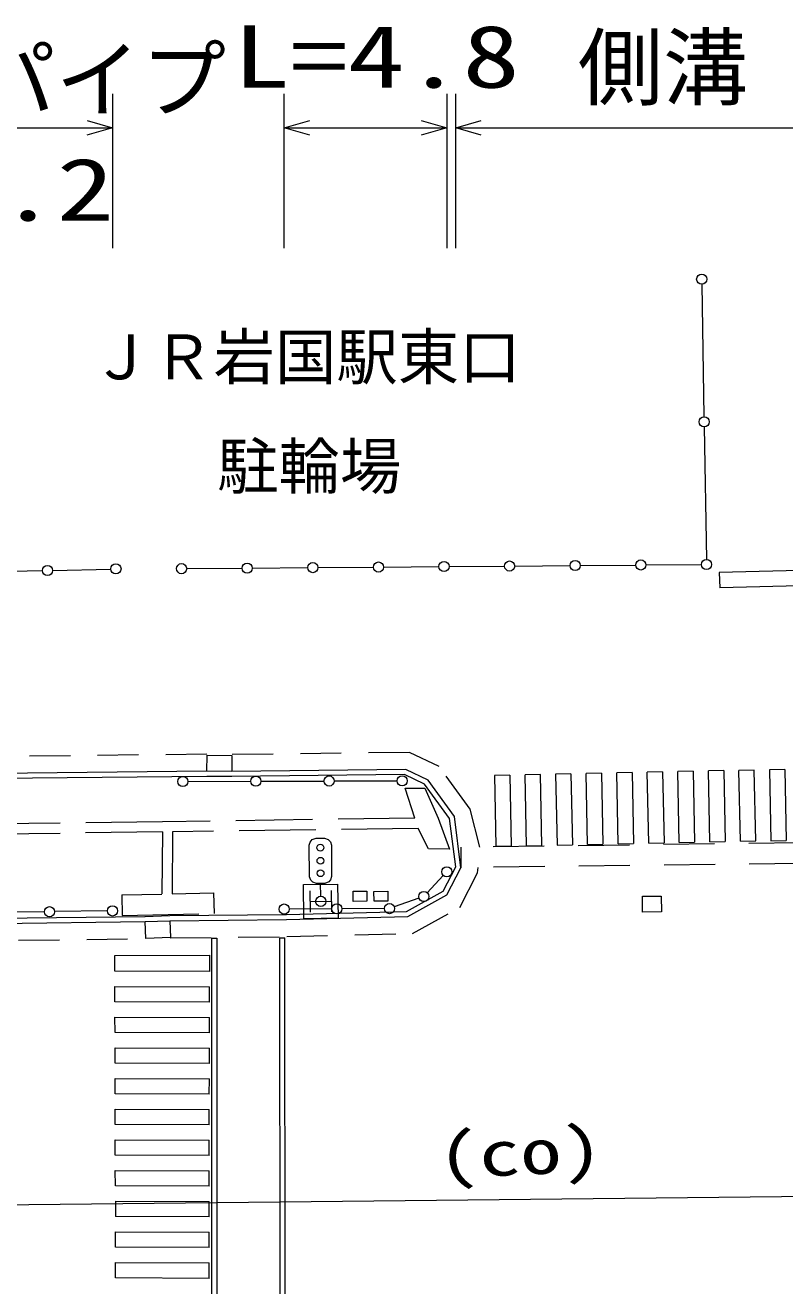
# Model space of a CAD drawing. Units: millimetres, scale not verified. Extents: x 40000 to 680000, y 20000 to 380000.
# Drawn here: x 194479 to 216760, y 281658 to 318630 of the extents above; entities that cross this region are included whole.
import ezdxf
from ezdxf.enums import TextEntityAlignment as Align

# ---------------------------------------------------------------- set-up
doc = ezdxf.new("R2010")
doc.units = ezdxf.units.MM
doc.header["$LTSCALE"] = 1000
for name, pattern in [('USER1', [3, 2.25, -0.75]), ('USER2', [2, 1.2, -0.8]), ('USER3', [2, 1.5, -0.5]), ('USER4', [2.5, 1.5, -1])]:
    doc.linetypes.add(name, pattern=pattern)
for name, color, linetype, lineweight in [('S-BGD', 1, 'Continuous', 13), ('S-BGD-HTXT', 6, 'Continuous', 13), ('S-BMK', 2, 'Continuous', 13)]:
    doc.layers.add(name, color=color, linetype=linetype, lineweight=lineweight)
doc.styles.add('ＭＳ ゴシック', font='')
doc.styles.get('ＭＳ ゴシック').set_extended_font_data('MS Gothic')

# ---------------------------------------------------------------- blocks, each defined once
blk = doc.blocks.new('BUHIN1')
at = {"layer": 'S-BGD'}
blk.add_circle((0, 0), 149, dxfattribs=at)
blk = doc.blocks.new('BUHIN8')
at = {"layer": 'S-BGD'}
for p, q in [((273, 347), (-347, 273)), ((-37, 310), (37, -310)), ((347, -273), (-273, -347))]:
    blk.add_line(p, q, dxfattribs=at)
blk.add_lwpolyline([(-556, 437), (437, 556), (556, -437), (-437, -556)], close=True, dxfattribs=at)
blk = doc.blocks.new('BUHIN28')
at = {"layer": 'S-BGD'}
blk.add_circle((0, 0), 149, dxfattribs=at)
blk = doc.blocks.new('BUHIN34')
at = {"layer": 'S-BGD'}
blk.add_circle((0, 0), 149, dxfattribs=at)
blk = doc.blocks.new('BUHIN35')
at = {"layer": 'S-BGD'}
blk.add_circle((0, 0), 149, dxfattribs=at)
blk = doc.blocks.new('BUHIN41')
at = {"layer": 'S-BGD'}
blk.add_circle((0, 0), 149, dxfattribs=at)
blk = doc.blocks.new('BUHIN47')
at = {"layer": 'S-BGD'}
blk.add_circle((0, 0), 149, dxfattribs=at)
blk = doc.blocks.new('BUHIN143')
at = {"layer": 'S-BGD-HTXT'}
blk.add_lwpolyline([(136, 768), (0, 0), (-291, 724)], dxfattribs=at)
blk = doc.blocks.new('BUHIN142')
at = {"layer": 'S-BGD-HTXT'}
blk.add_lwpolyline([(-136, -768), (0, 0), (291, -724)], dxfattribs=at)

msp = doc.modelspace()

# ---------------------------------------------------------------- linework, layer by layer
at = {"layer": 'S-BGD'}
for p, q in [((185936, 315620), (197042, 315620)), ((214326, 311034), (214390, 307149)), ((214395, 306849), (214459, 302964)), ((210763, 302785), (212387, 302798)), ((212687, 302800), (214312, 302813)), ((193272, 302595), (194981, 302634)), ((195281, 302641), (196991, 302681)), ((199217, 302693), (200841, 302706)), ((201141, 302708), (202765, 302721)), ((203065, 302723), (204690, 302736)), ((204990, 302739), (206614, 302752)), ((206914, 302754), (208539, 302767)), ((208838, 302769), (210463, 302782)), ((217848, 302654), (214840, 302574)), ((214840, 302574), (214852, 302124)), ((217860, 302204), (214852, 302124)), ((199808, 296748), (199813, 297222)), ((199813, 297222), (200542, 297215)), ((200542, 297215), (200537, 296741)), ((199808, 296748), (191782, 296664)), ((199808, 296598), (191784, 296514)), ((200537, 296741), (199808, 296748)), ((200537, 296741), (199808, 296748)), ((200535, 296591), (199808, 296598)), ((205641, 296800), (200537, 296741)), ((205608, 296650), (200539, 296591)), ((206196, 296369), (205608, 296650)), ((206295, 296488), (205641, 296800)), ((208694, 296638), (208246, 296629)), ((208246, 296629), (208289, 294548)), ((208694, 296638), (208737, 294557)), ((209590, 296657), (209142, 296647)), ((209185, 294566), (209142, 296647)), ((209633, 294575), (209590, 296657)), ((210487, 296675), (210039, 296666)), ((210039, 296666), (210081, 294585)), ((210487, 296675), (210529, 294594)), ((211383, 296693), (210935, 296684)), ((210977, 294603), (210935, 296684)), ((211383, 296693), (211426, 294612)), ((212279, 296712), (211831, 296703)), ((211874, 294621), (211831, 296703)), ((212279, 296712), (212322, 294631)), ((213175, 296730), (212727, 296721)), ((212770, 294640), (212727, 296721)), ((213175, 296730), (213218, 294649)), ((214072, 296749), (213624, 296739)), ((213666, 294658), (213624, 296739)), ((214072, 296749), (214114, 294667)), ((214968, 296767), (214520, 296758)), ((214563, 294677), (214520, 296758)), ((214968, 296767), (215011, 294686)), ((215864, 296785), (215416, 296776)), ((215459, 294695), (215416, 296776)), ((215907, 294704), (215864, 296785)), ((216760, 296804), (216312, 296795)), ((216312, 296795), (216355, 294713)), ((216760, 296804), (216803, 294723)), ((199251, 296450), (201096, 296456)), ((201396, 296457), (203242, 296463)), ((203542, 296464), (205388, 296470)), ((206927, 295363), (206196, 296369)), ((207071, 295420), (206295, 296488)), ((207261, 293919), (207071, 295420)), ((207107, 293946), (206927, 295363)), ((213666, 294658), (214114, 294667)), ((214563, 294677), (215011, 294686)), ((215459, 294695), (215907, 294704)), ((216355, 294713), (216803, 294723)), ((208289, 294548), (208737, 294557)), ((209185, 294566), (209633, 294575)), ((210081, 294585), (210529, 294594)), ((210977, 294603), (211426, 294612)), ((211874, 294621), (212322, 294631)), ((212770, 294640), (213218, 294649)), ((206738, 293229), (207107, 293946)), ((206743, 293688), (206274, 293188)), ((206851, 293120), (207261, 293919)), ((203148, 293083), (203145, 293458)), ((204102, 293233), (204496, 293235)), ((204103, 292934), (204102, 293233)), ((204496, 293235), (204497, 292935)), ((204709, 293225), (205112, 293229)), ((204712, 292938), (204709, 293225)), ((205112, 293229), (205115, 292942)), ((205664, 292636), (206738, 293229)), ((204497, 292935), (204103, 292934)), ((205115, 292942), (204712, 292938)), ((206030, 293028), (205304, 292771)), ((205705, 292487), (206851, 293120)), ((212583, 293083), (213136, 293088)), ((212588, 292619), (212583, 293083)), ((213136, 293088), (213140, 292624)), ((180276, 292268), (197994, 292490)), ((195041, 292629), (193490, 292610)), ((196892, 292651), (195341, 292632)), ((197990, 292490), (198722, 292516)), ((198722, 292516), (202140, 292548)), ((202140, 292548), (205664, 292636)), ((202143, 292398), (205705, 292487)), ((203468, 292714), (202224, 292709)), ((205013, 292721), (203768, 292715)), ((213140, 292624), (212588, 292619)), ((180277, 292118), (197996, 292340)), ((197996, 292340), (198726, 292366)), ((197996, 292340), (198726, 292366)), ((198014, 291845), (197996, 292340)), ((198726, 292366), (202143, 292398)), ((198726, 292366), (198743, 291872)), ((198743, 291872), (198014, 291845)), ((199949, 291852), (200099, 291852)), ((199949, 275190), (199949, 291852)), ((200099, 291852), (200099, 275190)), ((201966, 274516), (201944, 291862)), ((201944, 291862), (202094, 291862)), ((202116, 274517), (202094, 291862)), ((197108, 291343), (199882, 291359)), ((197109, 290890), (197108, 291343)), ((199882, 291359), (199881, 290877)), ((199881, 290877), (197109, 290890)), ((197110, 290440), (199881, 290427)), ((197111, 289990), (197110, 290440)), ((199881, 289977), (199881, 290427)), ((199881, 289977), (197111, 289990)), ((197112, 289540), (199881, 289527)), ((197113, 289090), (197112, 289540)), ((199881, 289077), (199881, 289527)), ((199881, 289077), (197113, 289090)), ((197114, 288640), (199881, 288627)), ((197115, 288190), (197114, 288640)), ((199881, 288177), (199881, 288627)), ((199881, 288177), (197115, 288190)), ((197116, 287740), (199881, 287727)), ((197117, 287290), (197116, 287740)), ((199880, 287277), (199881, 287727)), ((199880, 287277), (197117, 287290)), ((197118, 286840), (199880, 286827)), ((197119, 286390), (197118, 286840)), ((199880, 286377), (199880, 286827)), ((199880, 286377), (197119, 286390)), ((197120, 285940), (199880, 285927)), ((197121, 285490), (197120, 285940)), ((199880, 285477), (199880, 285927)), ((199880, 285477), (197121, 285490)), ((197122, 285040), (199880, 285027)), ((197123, 284590), (197122, 285040)), ((199880, 284577), (199880, 285027)), ((199880, 284577), (197123, 284590)), ((197124, 284140), (199880, 284127)), ((197124, 284140), (197125, 283690)), ((199879, 283677), (199880, 284127)), ((199879, 283677), (197125, 283690)), ((197126, 283240), (199879, 283227)), ((197127, 282790), (197126, 283240)), ((199879, 282777), (199879, 283227)), ((199879, 282777), (197127, 282790)), ((197129, 282340), (199879, 282327)), ((197130, 281890), (197129, 282340)), ((199879, 281877), (199879, 282327)), ((199879, 281877), (197130, 281890))]:
    msp.add_line(p, q, dxfattribs=at)
at = {"layer": 'S-BGD', "linetype": 'USER2'}
for p, q in [((205751, 297302), (200531, 297241)), ((206625, 296885), (205751, 297302)), ((199803, 297248), (191777, 297163)), ((207531, 295637), (206625, 296885)), ((207819, 294526), (207531, 295637)), ((207747, 293771), (207765, 293926)), ((207226, 292756), (207747, 293771)), ((205839, 291990), (207226, 292756)), ((180284, 291618), (198002, 291840)), ((198730, 291866), (202151, 291898)), ((202151, 291898), (205839, 291990))]:
    msp.add_line(p, q, dxfattribs=at)
at = {"layer": 'S-BGD', "linetype": 'USER1'}
for p, q in [((205629, 296251), (206200, 296254)), ((205908, 295374), (205629, 296251)), ((206200, 296254), (206597, 295370)), ((198504, 295268), (182868, 295062)), ((205908, 295374), (198504, 295268)), ((206003, 295075), (198802, 294972)), ((206310, 294474), (206003, 295075)), ((206597, 295370), (206922, 294461)), ((198502, 294968), (182570, 294758)), ((198502, 294968), (198491, 293153)), ((198802, 294972), (198791, 293151)), ((206922, 294461), (206310, 294474)), ((197313, 293120), (198491, 293147)), ((197313, 293120), (197327, 292521)), ((198791, 293151), (200006, 293180)), ((200006, 293180), (200019, 292580)), ((197327, 292521), (200019, 292580))]:
    msp.add_line(p, q, dxfattribs=at)
at = {"layer": 'S-BGD', "linetype": 'USER4'}
for p, q in [((219702, 294681), (207253, 294519)), ((219717, 294081), (207261, 293919))]:
    msp.add_line(p, q, dxfattribs=at)
at = {"layer": 'S-BGD', "linetype": 'USER3'}
msp.add_line((207253, 294519), (207261, 293919), dxfattribs=at)
at = {"layer": 'S-BGD'}
msp.add_lwpolyline([(203020, 293457), (202915, 293496), (202859, 293556), (202819, 293655), (202811, 294580), (202836, 294665), (202900, 294746), (203010, 294782), (203260, 294784), (203370, 294749), (203431, 294675), (203461, 294585), (203468, 293660), (203439, 293565), (203385, 293505), (203270, 293459)], close=True, dxfattribs=at)
for centre, radius in [((203137, 294508), 100), ((203140, 294123), 100), ((206846, 293798), 149), ((203143, 293758), 100), ((206171, 293078), 149), ((203149, 292933), 150), ((205163, 292721), 149)]:
    msp.add_circle(centre, radius, dxfattribs=at)
at = {"layer": 'S-BGD-HTXT'}
for p, q in [((197042, 316620), (197042, 312088)), ((202074, 312088), (202074, 316620)), ((206846, 316620), (206846, 312088)), ((207107, 312088), (207107, 316620)), ((202074, 315620), (206846, 315620)), ((207107, 315620), (229347, 315620))]:
    msp.add_line(p, q, dxfattribs=at)
at = {"layer": 'S-BMK'}
msp.add_line((169040, 283765), (267534, 284832), dxfattribs=at)

# ---------------------------------------------------------------- block references
at = {"rotation": 84.0093}
for name, p in [('BUHIN143', (197042, 315620)), ('BUHIN142', (202074, 315620)), ('BUHIN143', (206846, 315620)), ('BUHIN142', (207107, 315620)), ('BUHIN1', (214324, 311184)), ('BUHIN1', (214393, 306999)), ('BUHIN47', (195131, 302638)), ('BUHIN47', (197140, 302684)), ('BUHIN41', (199067, 302691)), ('BUHIN41', (200991, 302707)), ('BUHIN41', (202915, 302722)), ('BUHIN41', (204840, 302738)), ('BUHIN41', (206764, 302753)), ('BUHIN41', (208689, 302768)), ('BUHIN41', (210613, 302784)), ('BUHIN41', (212537, 302799)), ('BUHIN1', (214462, 302814)), ('BUHIN41', (214462, 302814)), ('BUHIN35', (199101, 296450)), ('BUHIN35', (201246, 296456)), ('BUHIN35', (203392, 296463)), ('BUHIN35', (205538, 296470)), ('BUHIN8', (203149, 292933)), ('BUHIN28', (197042, 292653)), ('BUHIN34', (202074, 292708)), ('BUHIN34', (203618, 292715)), ('BUHIN28', (195191, 292630))]:
    msp.add_blockref(name, p, dxfattribs=at)

# ---------------------------------------------------------------- texts
at = {"layer": 'S-BGD', "style": 'ＭＳ ゴシック'}
for s, p in [('ＪＲ岩国駅東口', (196406, 307848)), ('駐輪場', (200110, 304638))]:
    msp.add_text(s, height=1320, dxfattribs=at).set_placement(p, align=Align.BOTTOM_LEFT)
at = {"layer": 'S-BGD', "style": 'ＭＳ ゴシック', "width": 1.35}
msp.add_text('(co)', height=1320, rotation=2.4, dxfattribs=at).set_placement((206619, 284415), align=Align.BOTTOM_LEFT)
at = {"layer": 'S-BGD-HTXT', "style": 'ＭＳ ゴシック', "width": 1.35}
for s, p in [('L=4.8', (200572, 316247)), ('L=11.2', (186984, 312346))]:
    msp.add_text(s, height=1833, dxfattribs=at).set_placement(p, align=Align.BOTTOM_LEFT)
at = {"layer": 'S-BGD-HTXT', "style": 'ＭＳ ゴシック'}
for s, p in [('側溝', (210688, 315926)), ('ガードパイプ', (185368, 315577))]:
    msp.add_text(s, height=1833, dxfattribs=at).set_placement(p, align=Align.BOTTOM_LEFT)

doc.saveas('drawing.dxf')
